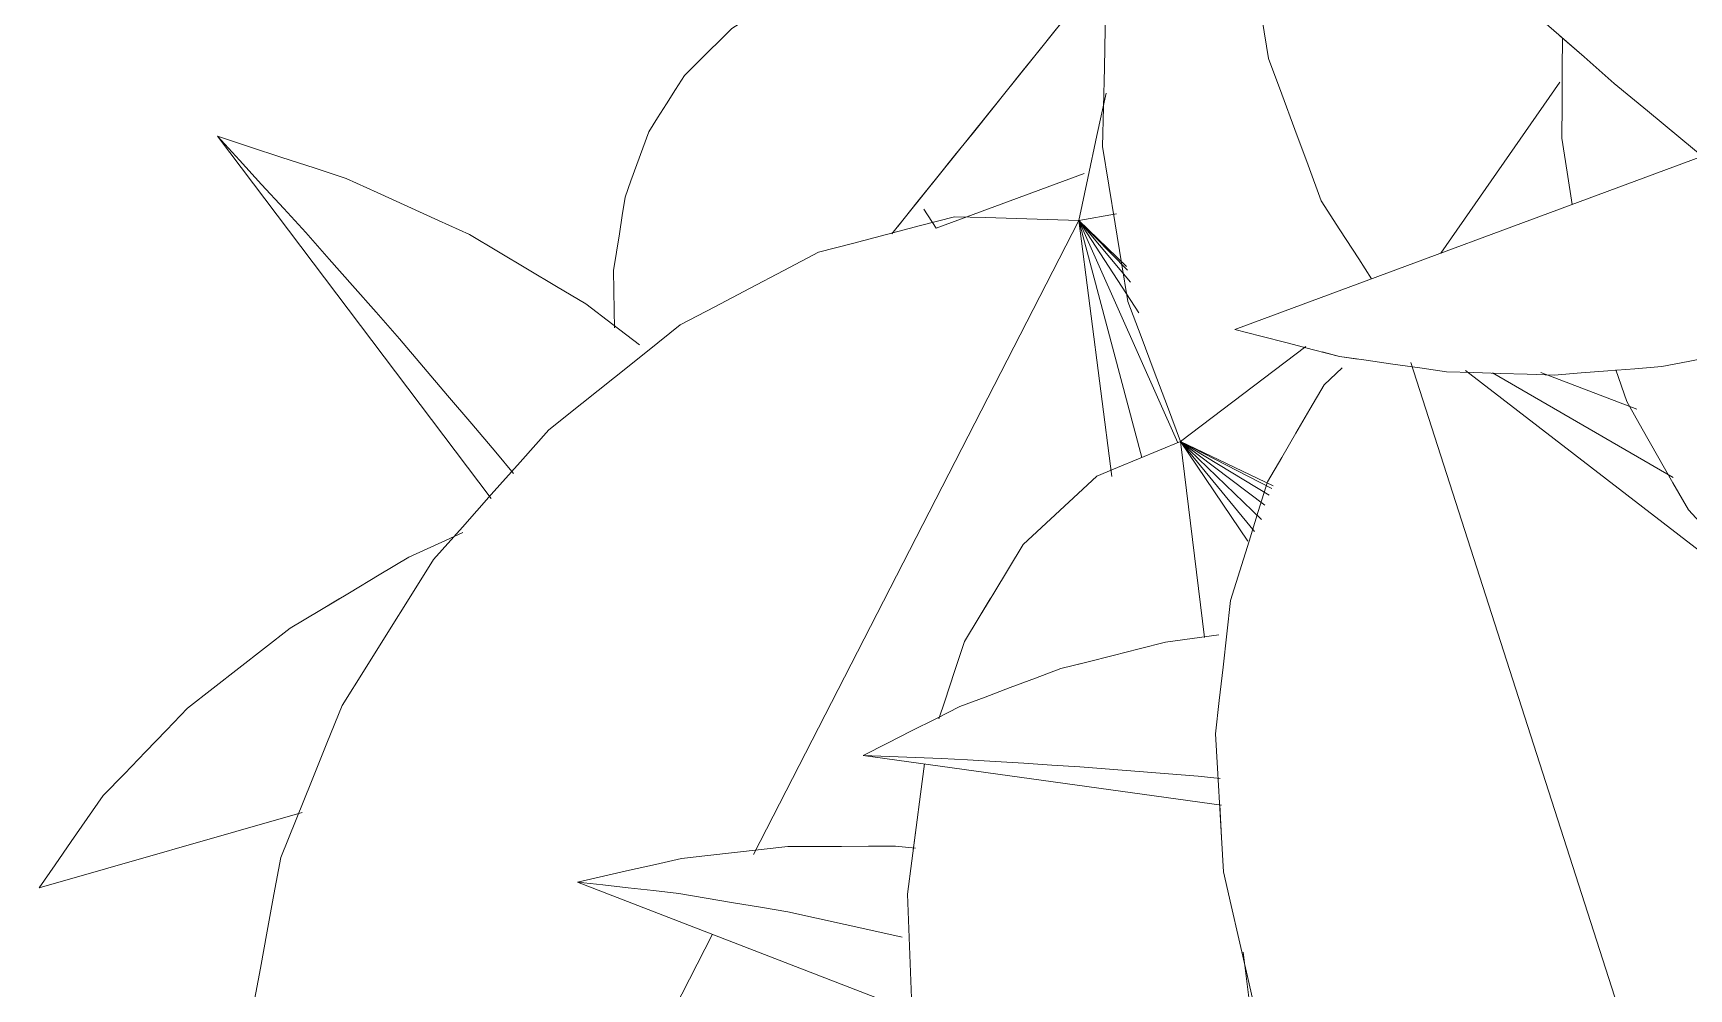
# Model space of a CAD drawing. Header units: metres. Extents: x -18.34 to -13.25, y -25.49 to -16.26.
# Drawn here: x -17.9095 to -17.8514, y -16.7099 to -16.6764 of the extents above; entities that cross this region are included whole.
import ezdxf

# ---------------------------------------------------------------- set-up
doc = ezdxf.new("R2010")
doc.units = ezdxf.units.M
doc.layers.add('Importações nas famílias', color=7, linetype='Continuous', lineweight=5)
doc.layers.add('Vegetação', color=7, linetype='Continuous', lineweight=5)

# ---------------------------------------------------------------- blocks, each defined once
blk = doc.blocks.new('Planta_pergolado_12200 - plantas pergolado_skp_Component_12-V34-Pavimento 02 - Executivo')
at = {"layer": 'Importações nas famílias', "color": 9}
for p, q in [((0.195547, 0.118843), (0.194761, 0.118953)), ((0.1724, 0.114648), (0.17181, 0.114312))]:
    blk.add_line(p, q, dxfattribs=at)
at = {"layer": 'Importações nas famílias', "color": 9, "flags": 128}
for points in [[(0.192036, 0.119336), (0.191149, 0.119361), (0.190263, 0.119387)], [(0.194669, 0.118966), (0.193791, 0.119089), (0.192913, 0.119213), (0.192036, 0.119336)], [(0.198984, 0.117965), (0.198125, 0.118184), (0.197265, 0.118404), (0.196406, 0.118623), (0.195547, 0.118843)], [(0.200647, 0.117338), (0.199815, 0.117651), (0.198984, 0.117965)]]:
    blk.add_lwpolyline(points, dxfattribs=at)
blk = doc.blocks.new('Planta_pergolado_12200 - plantas pergolado_skp_Component_17-V36-Pavimento 02 - Executivo')
at = {"layer": 'Importações nas famílias', "color": 9}
for p, q in [((0.185287, 0.127662), (0.185937, 0.127172)), ((0.18976, 0.12046), (0.190001, 0.119386))]:
    blk.add_line(p, q, dxfattribs=at)
at = {"layer": 'Importações nas famílias', "color": 9, "flags": 128}
for points in [[(0.186868, 0.143202), (0.186798, 0.141909), (0.186729, 0.140615), (0.18666, 0.139321), (0.186591, 0.138027)], [(0.186591, 0.138027), (0.186288, 0.13682), (0.185985, 0.135614), (0.185682, 0.134407), (0.185379, 0.1332)], [(0.185379, 0.1332), (0.184868, 0.132183), (0.184357, 0.131166)], [(0.185937, 0.127172), (0.186485, 0.126432), (0.187032, 0.125693), (0.18758, 0.124953), (0.188128, 0.124214)], [(0.188128, 0.124214), (0.188536, 0.123275), (0.188944, 0.122337), (0.189352, 0.121398), (0.18976, 0.12046)], [(0.190839, 0.113827), (0.190892, 0.11276), (0.190948, 0.111625)], [(0.190948, 0.111625), (0.190817, 0.110505), (0.190686, 0.109386), (0.190555, 0.108266), (0.190423, 0.107147)]]:
    blk.add_lwpolyline(points, dxfattribs=at)
blk = doc.blocks.new('Planta_pergolado_12200 - plantas pergolado_skp_Component_16-V37-Pavimento 02 - Executivo')
for name in ['Planta_pergolado_12200 - plantas pergolado_skp_Component_17-V36-Pavimento 02 - Executivo', 'Planta_pergolado_12200 - plantas pergolado_skp_Component_12-V34-Pavimento 02 - Executivo']:
    blk.add_blockref(name, (0, 0))
blk = doc.blocks.new('Planta_pergolado_12200 - plantas pergolado_skp_Component_12-V64-Pavimento 02 - Executivo')
at = {"layer": 'Importações nas famílias', "color": 9}
for p, q in [((0.20231, 0.116711), (0.190776, 0.113812)), ((0.1724, 0.114648), (0.17181, 0.114312)), ((0.190728, 0.114691), (0.19144, 0.114839))]:
    blk.add_line(p, q, dxfattribs=at)
at = {"layer": 'Importações nas famílias', "color": 9, "flags": 128}
for points in [[(0.192036, 0.119336), (0.191149, 0.119361), (0.190263, 0.119387)], [(0.195547, 0.118843), (0.194669, 0.118966), (0.193791, 0.119089), (0.192913, 0.119213), (0.192036, 0.119336)], [(0.198984, 0.117965), (0.198125, 0.118184), (0.197265, 0.118404), (0.196406, 0.118623), (0.195547, 0.118843)], [(0.20231, 0.116711), (0.201478, 0.117024), (0.200647, 0.117338), (0.199815, 0.117651), (0.198984, 0.117965)], [(0.198922, 0.116198), (0.199769, 0.116327), (0.200616, 0.116455), (0.201463, 0.116583), (0.20231, 0.116711)], [(0.19527, 0.11557), (0.196183, 0.115727), (0.197096, 0.115884), (0.198009, 0.116041), (0.198922, 0.116198)], [(0.19144, 0.114839), (0.192398, 0.115022), (0.193355, 0.115204), (0.194313, 0.115387), (0.19527, 0.11557)]]:
    blk.add_lwpolyline(points, dxfattribs=at)
blk = doc.blocks.new('Planta_pergolado_12200 - plantas pergolado_skp_Component_17-V66-Pavimento 02 - Executivo')
at = {"layer": 'Importações nas famílias', "color": 9}
for p, q in [((0.177159, 0.136226), (0.181655, 0.131063)), ((0.177523, 0.100853), (0.183019, 0.127593)), ((0.185287, 0.127662), (0.185937, 0.127172)), ((0.173776, 0.11996), (0.181266, 0.127147)), ((0.174857, 0.122913), (0.180394, 0.126975)), ((0.178806, 0.126812), (0.175808, 0.125276))]:
    blk.add_line(p, q, dxfattribs=at)
at = {"layer": 'Importações nas famílias', "color": 9, "flags": 128}
for points in [[(0.186868, 0.143202), (0.186798, 0.141909), (0.186729, 0.140615), (0.18666, 0.139321), (0.186591, 0.138027)], [(0.186591, 0.138027), (0.186288, 0.13682), (0.185985, 0.135614), (0.185682, 0.134407), (0.185379, 0.1332)], [(0.185379, 0.1332), (0.184868, 0.132183), (0.184357, 0.131166), (0.184008, 0.130472)], [(0.185937, 0.127172), (0.186485, 0.126432), (0.187032, 0.125693), (0.18758, 0.124953), (0.188128, 0.124214)], [(0.188128, 0.124214), (0.188536, 0.123275), (0.188944, 0.122337), (0.189352, 0.121398), (0.18976, 0.12046)], [(0.18976, 0.12046), (0.190001, 0.119386), (0.190241, 0.118313), (0.190482, 0.117239), (0.190722, 0.116166)], [(0.190722, 0.116166), (0.190779, 0.115031), (0.190835, 0.113896), (0.190892, 0.11276), (0.190948, 0.111625)], [(0.190948, 0.111625), (0.190817, 0.110505), (0.190686, 0.109386), (0.190555, 0.108266), (0.190423, 0.107147)]]:
    blk.add_lwpolyline(points, dxfattribs=at)
blk = doc.blocks.new('Planta_pergolado_12200 - plantas pergolado_skp_Component_16-V67-Pavimento 02 - Executivo')
for name in ['Planta_pergolado_12200 - plantas pergolado_skp_Component_17-V66-Pavimento 02 - Executivo', 'Planta_pergolado_12200 - plantas pergolado_skp_Component_12-V64-Pavimento 02 - Executivo']:
    blk.add_blockref(name, (0, 0))
blk = doc.blocks.new('Planta_pergolado_12200 - plantas pergolado_skp_Component_12-V69-Pavimento 02 - Executivo')
at = {"layer": 'Importações nas famílias', "color": 9}
blk.add_line((0.201579, 0.11363), (0.200939, 0.113491), dxfattribs=at)
at = {"layer": 'Importações nas famílias', "color": 9, "flags": 128}
for points in [[(0.205101, 0.114003), (0.20422, 0.11391), (0.20334, 0.113817), (0.202459, 0.113723), (0.201579, 0.11363)], [(0.208621, 0.113989), (0.207741, 0.113992), (0.206861, 0.113996), (0.205981, 0.113999), (0.205101, 0.114003)], [(0.210361, 0.113788), (0.209491, 0.113889), (0.208621, 0.113989)]]:
    blk.add_lwpolyline(points, dxfattribs=at)
blk = doc.blocks.new('Planta_pergolado_12200 - plantas pergolado_skp_Component_17-V71-Pavimento 02 - Executivo')
at = {"layer": 'Importações nas famílias', "color": 9, "flags": 128}
for points in [[(0.191654, 0.14086), (0.191824, 0.139582), (0.191994, 0.138304), (0.192165, 0.137026), (0.192335, 0.135749)], [(0.192335, 0.135749), (0.192264, 0.13446), (0.192194, 0.133171), (0.192123, 0.131881), (0.192052, 0.130592)], [(0.192052, 0.130592), (0.191747, 0.129402), (0.191442, 0.128212)], [(0.192262, 0.125414), (0.192977, 0.125206), (0.193692, 0.124997)], [(0.193692, 0.124997), (0.194355, 0.124505), (0.195017, 0.124014), (0.19568, 0.123523), (0.196342, 0.123031)], [(0.196342, 0.123031), (0.196906, 0.122291), (0.197471, 0.12155)], [(0.197608, 0.12137), (0.198035, 0.12081), (0.198599, 0.12007)], [(0.198599, 0.12007), (0.199027, 0.119131), (0.199455, 0.118192), (0.199709, 0.117633)], [(0.200335, 0.116215), (0.200573, 0.11524), (0.200835, 0.114167), (0.201012, 0.113442)]]:
    blk.add_lwpolyline(points, dxfattribs=at)
blk = doc.blocks.new('Planta_pergolado_12200 - plantas pergolado_skp_Component_16-V72-Pavimento 02 - Executivo')
for name in ['Planta_pergolado_12200 - plantas pergolado_skp_Component_17-V71-Pavimento 02 - Executivo', 'Planta_pergolado_12200 - plantas pergolado_skp_Component_12-V69-Pavimento 02 - Executivo']:
    blk.add_blockref(name, (0, 0))
blk = doc.blocks.new('Planta_pergolado_12200 - plantas pergolado_skp_Component_12-V75-Pavimento 02 - Executivo')
at = {"layer": 'Importações nas famílias', "color": 9}
for p, q in [((0.201579, 0.11363), (0.200939, 0.113491)), ((0.212101, 0.113588), (0.201493, 0.108102))]:
    blk.add_line(p, q, dxfattribs=at)
at = {"layer": 'Importações nas famílias', "color": 9, "flags": 128}
for points in [[(0.205101, 0.114003), (0.20422, 0.11391), (0.20334, 0.113817), (0.202459, 0.113723), (0.201579, 0.11363)], [(0.208621, 0.113989), (0.207741, 0.113992), (0.206861, 0.113996), (0.205981, 0.113999), (0.205101, 0.114003)], [(0.212101, 0.113588), (0.211231, 0.113688), (0.210361, 0.113788), (0.209491, 0.113889), (0.208621, 0.113989)], [(0.208829, 0.112857), (0.209647, 0.11304), (0.210465, 0.113222), (0.211283, 0.113405), (0.212101, 0.113588)], [(0.205328, 0.111866), (0.206203, 0.112114), (0.207078, 0.112361), (0.207954, 0.112609), (0.208829, 0.112857)], [(0.201681, 0.110638), (0.202592, 0.110945), (0.203504, 0.111252), (0.204416, 0.111559), (0.205328, 0.111866)]]:
    blk.add_lwpolyline(points, dxfattribs=at)
blk = doc.blocks.new('Planta_pergolado_12200 - plantas pergolado_skp_Component_17-V77-Pavimento 02 - Executivo')
at = {"layer": 'Importações nas famílias', "color": 9}
for p, q in [((0.186398, 0.128488), (0.190831, 0.125832)), ((0.190831, 0.125832), (0.187962, 0.12406)), ((0.188013, 0.123971), (0.190831, 0.125832)), ((0.188128, 0.12377), (0.190831, 0.125832)), ((0.190831, 0.125832), (0.188303, 0.123462)), ((0.190831, 0.125832), (0.188456, 0.122996)), ((0.188728, 0.122628), (0.190831, 0.125832)), ((0.188984, 0.122341), (0.190831, 0.125832)), ((0.19074, 0.119347), (0.190831, 0.125832)), ((0.190341, 0.090997), (0.190593, 0.108936))]:
    blk.add_line(p, q, dxfattribs=at)
at = {"layer": 'Importações nas famílias', "color": 9, "flags": 128}
for points in [[(0.191654, 0.14086), (0.191824, 0.139582), (0.191994, 0.138304), (0.192165, 0.137026), (0.192335, 0.135749)], [(0.192335, 0.135749), (0.192264, 0.13446), (0.192194, 0.133171), (0.192123, 0.131881), (0.192052, 0.130592)], [(0.192052, 0.130592), (0.191747, 0.129402), (0.191442, 0.128212), (0.191136, 0.127022), (0.190831, 0.125832)], [(0.190831, 0.125832), (0.191546, 0.125623), (0.192262, 0.125414), (0.192977, 0.125206), (0.193692, 0.124997)], [(0.193692, 0.124997), (0.194355, 0.124505), (0.195017, 0.124014), (0.19568, 0.123523), (0.196342, 0.123031)], [(0.196342, 0.123031), (0.196906, 0.122291), (0.197471, 0.12155), (0.198035, 0.12081), (0.198599, 0.12007)], [(0.198599, 0.12007), (0.199027, 0.119131), (0.199455, 0.118192), (0.199709, 0.117633)], [(0.200335, 0.116215), (0.200573, 0.11524), (0.200835, 0.114167), (0.201097, 0.113093), (0.201359, 0.11202)], [(0.201359, 0.11202), (0.201438, 0.110885), (0.201516, 0.10975), (0.201595, 0.108615), (0.201674, 0.10748)]]:
    blk.add_lwpolyline(points, dxfattribs=at)
blk = doc.blocks.new('Planta_pergolado_12200 - plantas pergolado_skp_Component_16-V78-Pavimento 02 - Executivo')
for name in ['Planta_pergolado_12200 - plantas pergolado_skp_Component_17-V77-Pavimento 02 - Executivo', 'Planta_pergolado_12200 - plantas pergolado_skp_Component_12-V75-Pavimento 02 - Executivo']:
    blk.add_blockref(name, (0, 0))
blk = doc.blocks.new('Planta_pergolado_12200 - plantas pergolado_skp_Component_12-V15-Pavimento 02 - Executivo')
at = {"layer": 'Importações nas famílias', "color": 9}
for p, q in [((0.194713, 0.07914), (0.194664, 0.079575)), ((0.194664, 0.076098), (0.194713, 0.076533))]:
    blk.add_line(p, q, dxfattribs=at)
at = {"layer": 'Importações nas famílias', "color": 9, "flags": 128}
for points in [[(0.194078, 0.081294), (0.193836, 0.081714), (0.193593, 0.082134), (0.193351, 0.082555), (0.193109, 0.082975)], [(0.194664, 0.079575), (0.194518, 0.080005), (0.194371, 0.080435), (0.194225, 0.080864), (0.194078, 0.081294)], [(0.194078, 0.074379), (0.194225, 0.074809), (0.194371, 0.075238), (0.194518, 0.075668), (0.194664, 0.076098)], [(0.193109, 0.072698), (0.193351, 0.073118), (0.193593, 0.073538), (0.193836, 0.073959), (0.194078, 0.074379)], [(0.192149, 0.071537), (0.192438, 0.071886), (0.192773, 0.072292), (0.193109, 0.072698)]]:
    blk.add_lwpolyline(points, dxfattribs=at)
blk = doc.blocks.new('Planta_pergolado_12200 - plantas pergolado_skp_Component_12-V83-Pavimento 02 - Executivo')
at = {"layer": 'Importações nas famílias', "color": 9}
blk.add_line((0.194842, 0.054392), (0.194915, 0.053601), dxfattribs=at)
at = {"layer": 'Importações nas famílias', "color": 9, "flags": 128}
for points in [[(0.191887, 0.064873), (0.192159, 0.064331), (0.192584, 0.063482)], [(0.192584, 0.063482), (0.192898, 0.062633), (0.193212, 0.061784)], [(0.193322, 0.061487), (0.193526, 0.060934), (0.193841, 0.060085)], [(0.193841, 0.060085), (0.194036, 0.059255), (0.194232, 0.058425), (0.194428, 0.057595), (0.194624, 0.056765)], [(0.194624, 0.056765), (0.194696, 0.055974), (0.194769, 0.055183)], [(0.194915, 0.053601), (0.194863, 0.052867), (0.194811, 0.052134)]]:
    blk.add_lwpolyline(points, dxfattribs=at)
blk = doc.blocks.new('Planta_pergolado_12200 - plantas pergolado_skp_Component_12-V84-Pavimento 02 - Executivo')
at = {"layer": 'Importações nas famílias', "color": 9}
for p, q in [((0.188904, 0.089347), (0.189317, 0.089065)), ((0.189317, 0.089065), (0.189761, 0.088671))]:
    blk.add_line(p, q, dxfattribs=at)
at = {"layer": 'Importações nas famílias', "color": 9, "flags": 128}
blk.add_lwpolyline([(0.190204, 0.088276), (0.190647, 0.087881), (0.19102, 0.087549)], dxfattribs=at)
blk = doc.blocks.new('Planta_pergolado_12200 - plantas pergolado_skp_Component_17-V85-Pavimento 02 - Executivo')
at = {"layer": 'Importações nas famílias', "color": 9}
for p, q in [((0.190735, 0.090477), (0.190709, 0.091103)), ((0.190804, 0.089573), (0.190735, 0.090477)), ((0.193764, 0.090477), (0.193695, 0.089573)), ((0.193124, 0.08409), (0.193019, 0.083654))]:
    blk.add_line(p, q, dxfattribs=at)
at = {"layer": 'Importações nas famílias', "color": 9, "flags": 128}
for points in [[(0.193844, 0.092388), (0.193808, 0.091529), (0.193764, 0.090477)], [(0.190943, 0.087766), (0.190874, 0.08867), (0.190809, 0.089516)], [(0.193676, 0.089333), (0.193625, 0.08867), (0.193556, 0.087766), (0.193486, 0.086863)], [(0.193486, 0.086863), (0.193396, 0.08617), (0.193305, 0.085477), (0.193215, 0.084783), (0.193124, 0.08409)]]:
    blk.add_lwpolyline(points, dxfattribs=at)
blk = doc.blocks.new('Planta_pergolado_12200 - plantas pergolado_skp_Component_16-V86-Pavimento 02 - Executivo')
for name in ['Planta_pergolado_12200 - plantas pergolado_skp_Component_17-V85-Pavimento 02 - Executivo', 'Planta_pergolado_12200 - plantas pergolado_skp_Component_12-V84-Pavimento 02 - Executivo', 'Planta_pergolado_12200 - plantas pergolado_skp_Component_12-V15-Pavimento 02 - Executivo', 'Planta_pergolado_12200 - plantas pergolado_skp_Component_12-V83-Pavimento 02 - Executivo']:
    blk.add_blockref(name, (0, 0))
blk = doc.blocks.new('Planta_pergolado_12200 - plantas pergolado_skp_Component_12-V92-Pavimento 02 - Executivo')
at = {"layer": 'Importações nas famílias', "color": 9}
for p, q in [((0.203403, 0.068928), (0.191869, 0.066029)), ((0.191821, 0.066908), (0.192533, 0.067056))]:
    blk.add_line(p, q, dxfattribs=at)
at = {"layer": 'Importações nas famílias', "color": 9, "flags": 128}
for points in [[(0.193129, 0.071553), (0.192242, 0.071578), (0.191356, 0.071604)], [(0.196639, 0.07106), (0.195762, 0.071183), (0.194884, 0.071306), (0.194006, 0.07143), (0.193129, 0.071553)], [(0.200077, 0.070182), (0.199218, 0.070401), (0.198358, 0.070621), (0.197499, 0.07084), (0.196639, 0.07106)], [(0.203403, 0.068928), (0.202571, 0.069241), (0.20174, 0.069555), (0.200908, 0.069868), (0.200077, 0.070182)], [(0.200015, 0.068415), (0.200862, 0.068544), (0.201709, 0.068672), (0.202556, 0.0688), (0.203403, 0.068928)], [(0.196363, 0.067786), (0.197276, 0.067944), (0.198189, 0.068101), (0.199102, 0.068258), (0.200015, 0.068415)], [(0.192533, 0.067056), (0.193491, 0.067239), (0.194448, 0.067421), (0.195405, 0.067604), (0.196363, 0.067786)]]:
    blk.add_lwpolyline(points, dxfattribs=at)
blk = doc.blocks.new('Planta_pergolado_12200 - plantas pergolado_skp_Component_17-V94-Pavimento 02 - Executivo')
at = {"layer": 'Importações nas famílias', "color": 9}
for p, q in [((0.18377, 0.082106), (0.184429, 0.08135)), ((0.184429, 0.08135), (0.178759, 0.078445)), ((0.179249, 0.07755), (0.184429, 0.08135)), ((0.179554, 0.076672), (0.184429, 0.08135)), ((0.180671, 0.06307), (0.184429, 0.08135)), ((0.184429, 0.08135), (0.181693, 0.080454)), ((0.18236, 0.080945), (0.184429, 0.08135)), ((0.182618, 0.081135), (0.184429, 0.08135)), ((0.184429, 0.08135), (0.182699, 0.081194)), ((0.177606, 0.048161), (0.180198, 0.060769))]:
    blk.add_line(p, q, dxfattribs=at)
at = {"layer": 'Importações nas famílias', "color": 9, "flags": 128}
for points in [[(0.185961, 0.0844), (0.18545, 0.083383), (0.18494, 0.082366), (0.184429, 0.08135)], [(0.184429, 0.08135), (0.185079, 0.080859), (0.185729, 0.080369), (0.186379, 0.079879), (0.18703, 0.079389)], [(0.18703, 0.079389), (0.187578, 0.078649), (0.188125, 0.07791), (0.188673, 0.07717), (0.189221, 0.07643)], [(0.189221, 0.07643), (0.189629, 0.075492), (0.190037, 0.074554), (0.190445, 0.073615), (0.190853, 0.072677)], [(0.190853, 0.072677), (0.191094, 0.071603), (0.191334, 0.07053), (0.191575, 0.069456), (0.191815, 0.068383)], [(0.191815, 0.068383), (0.191872, 0.067248), (0.191928, 0.066113), (0.191985, 0.064977), (0.192041, 0.063842)], [(0.192041, 0.063842), (0.19191, 0.062722), (0.191779, 0.061603), (0.191647, 0.060483), (0.191516, 0.059363)], [(0.191516, 0.059363), (0.191206, 0.058336), (0.190896, 0.057308), (0.190586, 0.05628), (0.190275, 0.055252)], [(0.190275, 0.055252), (0.189808, 0.054386), (0.18934, 0.05352), (0.188872, 0.052655), (0.188404, 0.051789)]]:
    blk.add_lwpolyline(points, dxfattribs=at)
blk = doc.blocks.new('Planta_pergolado_12200 - plantas pergolado_skp_Component_16-V95-Pavimento 02 - Executivo')
for name in ['Planta_pergolado_12200 - plantas pergolado_skp_Component_17-V94-Pavimento 02 - Executivo', 'Planta_pergolado_12200 - plantas pergolado_skp_Component_12-V92-Pavimento 02 - Executivo']:
    blk.add_blockref(name, (0, 0))
blk = doc.blocks.new('Planta_pergolado_12200 - plantas pergolado_skp_Component_12-V96-Pavimento 02 - Executivo')
at = {"layer": 'Importações nas famílias', "color": 9}
for p, q in [((0.188028, 0.07801), (0.188028, 0.087484)), ((0.188028, 0.087376), (0.188028, 0.086975)), ((0.188028, 0.079115), (0.188028, 0.078258))]:
    blk.add_line(p, q, dxfattribs=at)
at = {"layer": 'Importações nas famílias', "color": 9, "flags": 128}
for points in [[(0.190066, 0.086147), (0.189557, 0.086511), (0.189047, 0.086875), (0.188537, 0.087239), (0.188028, 0.087603)], [(0.188028, 0.086975), (0.188028, 0.086438), (0.188028, 0.085902), (0.188028, 0.085365), (0.188028, 0.084828)], [(0.191766, 0.084599), (0.191341, 0.084986), (0.190916, 0.085373), (0.190491, 0.08576), (0.190066, 0.086147)], [(0.188028, 0.084828), (0.188028, 0.084168), (0.188028, 0.083508), (0.188028, 0.082848), (0.188028, 0.082188)], [(0.193109, 0.082975), (0.192773, 0.083381), (0.192438, 0.083787), (0.192102, 0.084193), (0.191766, 0.084599)], [(0.194078, 0.081294), (0.193836, 0.081714), (0.193593, 0.082134), (0.193351, 0.082555), (0.193109, 0.082975)], [(0.188028, 0.082188), (0.188028, 0.08142), (0.188028, 0.080652), (0.188028, 0.079884), (0.188028, 0.079115)], [(0.194664, 0.079575), (0.194518, 0.080005), (0.194371, 0.080435), (0.194225, 0.080864), (0.194078, 0.081294)], [(0.19486, 0.077836), (0.194811, 0.078271), (0.194762, 0.078706), (0.194713, 0.07914), (0.194664, 0.079575)], [(0.194664, 0.076098), (0.194713, 0.076533), (0.194762, 0.076967), (0.194811, 0.077402), (0.19486, 0.077836)], [(0.194078, 0.074379), (0.194225, 0.074809), (0.194371, 0.075238), (0.194518, 0.075668), (0.194664, 0.076098)], [(0.193109, 0.072698), (0.193351, 0.073118), (0.193593, 0.073538), (0.193836, 0.073959), (0.194078, 0.074379)], [(0.192149, 0.071537), (0.192438, 0.071886), (0.192773, 0.072292), (0.193109, 0.072698)]]:
    blk.add_lwpolyline(points, dxfattribs=at)
blk = doc.blocks.new('Planta_pergolado_12200 - plantas pergolado_skp_Component_12-V97-Pavimento 02 - Executivo')
at = {"layer": 'Importações nas famílias', "color": 9}
blk.add_line((0.194707, 0.050667), (0.190574, 0.056524), dxfattribs=at)
at = {"layer": 'Importações nas famílias', "color": 9, "flags": 128}
for points in [[(0.191887, 0.064873), (0.192159, 0.064331), (0.192584, 0.063482)], [(0.192584, 0.063482), (0.192898, 0.062633), (0.193212, 0.061784), (0.193526, 0.060934), (0.193841, 0.060085)], [(0.193841, 0.060085), (0.194036, 0.059255), (0.194232, 0.058425), (0.194428, 0.057595), (0.194624, 0.056765)], [(0.194624, 0.056765), (0.194696, 0.055974), (0.194769, 0.055183), (0.194842, 0.054392), (0.194915, 0.053601)], [(0.194915, 0.053601), (0.194863, 0.052867), (0.194811, 0.052134), (0.194759, 0.0514), (0.194707, 0.050667)]]:
    blk.add_lwpolyline(points, dxfattribs=at)
blk = doc.blocks.new('Planta_pergolado_12200 - plantas pergolado_skp_Component_12-V98-Pavimento 02 - Executivo')
at = {"layer": 'Importações nas famílias', "color": 9}
for p, q in [((0.188904, 0.089347), (0.189317, 0.089065)), ((0.187216, 0.078849), (0.185087, 0.082401)), ((0.18778, 0.079038), (0.187216, 0.078849))]:
    blk.add_line(p, q, dxfattribs=at)
at = {"layer": 'Importações nas famílias', "color": 9, "flags": 128}
blk.add_lwpolyline([(0.189317, 0.089065), (0.189761, 0.088671), (0.190204, 0.088276), (0.190647, 0.087881), (0.19102, 0.087549)], dxfattribs=at)
blk = doc.blocks.new('Planta_pergolado_12200 - plantas pergolado_skp_Component_17-V99-Pavimento 02 - Executivo')
at = {"layer": 'Importações nas famílias', "color": 9}
blk.add_line((0.190735, 0.090477), (0.190709, 0.091103), dxfattribs=at)
at = {"layer": 'Importações nas famílias', "color": 9, "flags": 128}
for points in [[(0.193844, 0.092388), (0.193808, 0.091529), (0.193764, 0.090477)], [(0.191013, 0.086863), (0.190943, 0.087766), (0.190874, 0.08867), (0.190804, 0.089573), (0.190735, 0.090477)], [(0.193764, 0.090477), (0.193695, 0.089573), (0.193625, 0.08867), (0.193556, 0.087766), (0.193486, 0.086863)], [(0.191194, 0.085477), (0.191103, 0.08617), (0.191013, 0.086863)], [(0.193486, 0.086863), (0.193396, 0.08617), (0.193305, 0.085477), (0.193215, 0.084783), (0.193124, 0.08409)], [(0.193124, 0.08409), (0.193019, 0.083654), (0.192913, 0.083219)]]:
    blk.add_lwpolyline(points, dxfattribs=at)
blk = doc.blocks.new('Planta_pergolado_12200 - plantas pergolado_skp_Component_16-V100-Pavimento 02 - Executivo')
for name in ['Planta_pergolado_12200 - plantas pergolado_skp_Component_17-V99-Pavimento 02 - Executivo', 'Planta_pergolado_12200 - plantas pergolado_skp_Component_12-V98-Pavimento 02 - Executivo', 'Planta_pergolado_12200 - plantas pergolado_skp_Component_12-V96-Pavimento 02 - Executivo', 'Planta_pergolado_12200 - plantas pergolado_skp_Component_12-V97-Pavimento 02 - Executivo']:
    blk.add_blockref(name, (0, 0))
blk = doc.blocks.new('Planta_pergolado_12200 - plantas pergolado_skp_-V103-Pavimento 02 - Executivo')
for name in ['Planta_pergolado_12200 - plantas pergolado_skp_Component_16-V100-Pavimento 02 - Executivo', 'Planta_pergolado_12200 - plantas pergolado_skp_Component_16-V86-Pavimento 02 - Executivo', 'Planta_pergolado_12200 - plantas pergolado_skp_Component_16-V95-Pavimento 02 - Executivo']:
    blk.add_blockref(name, (0, 0))
blk = doc.blocks.new('Planta_pergolado_12200 - plantas pergolado_skp_-3067427-Pavimento 02 - Executivo')
at = {"xscale": 1.254472261797389, "yscale": 1.254472261797389, "zscale": 1.254472261797389, "rotation": 44.99999999999149}
blk.add_blockref('Planta_pergolado_12200 - plantas pergolado_skp_-V103-Pavimento 02 - Executivo', (0.101937, -0.102346), dxfattribs=at)
for name in ['Planta_pergolado_12200 - plantas pergolado_skp_Component_16-V78-Pavimento 02 - Executivo', 'Planta_pergolado_12200 - plantas pergolado_skp_Component_16-V37-Pavimento 02 - Executivo', 'Planta_pergolado_12200 - plantas pergolado_skp_Component_16-V67-Pavimento 02 - Executivo', 'Planta_pergolado_12200 - plantas pergolado_skp_Component_16-V72-Pavimento 02 - Executivo']:
    blk.add_blockref(name, (0, 0))
blk = doc.blocks.new('Planta_pergolado_12200 - plantas pergolado_skp_-3067432-Pavimento 02 - Executivo')
at = {"rotation": 89.9999999999999}
blk.add_blockref('Planta_pergolado_12200 - plantas pergolado_skp_-3067427-Pavimento 02 - Executivo', (0.274037, 0.01573), dxfattribs=at)
blk = doc.blocks.new('Planta_pergolado_12200 - plantas pergolado_skp_Component_12-V313-Pavimento 02 - Executivo')
at = {"layer": 'Importações nas famílias', "color": 9}
for p, q in [((0.203254, 0.160362), (0.187361, 0.156366)), ((0.18008, 0.154536), (0.17698, 0.153757))]:
    blk.add_line(p, q, dxfattribs=at)
at = {"layer": 'Importações nas famílias', "color": 9, "flags": 128}
for points in [[(0.185895, 0.1628), (0.185021, 0.16263), (0.184147, 0.162461)], [(0.189435, 0.163089), (0.18855, 0.163017), (0.187665, 0.162944), (0.18678, 0.162872), (0.185895, 0.1628)], [(0.19298, 0.162987), (0.192094, 0.163012), (0.191208, 0.163038), (0.190321, 0.163064), (0.189435, 0.163089)], [(0.196491, 0.162494), (0.195613, 0.162617), (0.194736, 0.16274), (0.193858, 0.162863), (0.19298, 0.162987)], [(0.199928, 0.161615), (0.199069, 0.161835), (0.19821, 0.162055), (0.19735, 0.162274), (0.196491, 0.162494)], [(0.203254, 0.160362), (0.202423, 0.160675), (0.201591, 0.160989), (0.20076, 0.161302), (0.199928, 0.161615)], [(0.174884, 0.159174), (0.174128, 0.158744), (0.173344, 0.158299), (0.172561, 0.157853)], [(0.172561, 0.157853), (0.171825, 0.157325), (0.17109, 0.156796), (0.170355, 0.156267)]]:
    blk.add_lwpolyline(points, dxfattribs=at)
blk = doc.blocks.new('Planta_pergolado_12200 - plantas pergolado_skp_Component_17-V315-Pavimento 02 - Executivo')
at = {"layer": 'Importações nas famílias', "color": 9}
blk.add_line((0.190705, 0.164111), (0.190945, 0.163037), dxfattribs=at)
at = {"layer": 'Importações nas famílias', "color": 9, "flags": 128}
for points in [[(0.186881, 0.170823), (0.187429, 0.170083), (0.187977, 0.169343), (0.188525, 0.168604), (0.189073, 0.167864)], [(0.189073, 0.167864), (0.189481, 0.166926), (0.189889, 0.165987), (0.190297, 0.165049), (0.190705, 0.164111)], [(0.191783, 0.157478), (0.191836, 0.156411), (0.191893, 0.155276)], [(0.191893, 0.155276), (0.191762, 0.154156), (0.19163, 0.153037), (0.191509, 0.152007)]]:
    blk.add_lwpolyline(points, dxfattribs=at)
blk = doc.blocks.new('Planta_pergolado_12200 - plantas pergolado_skp_Component_16-V316-Pavimento 02 - Executivo')
for name in ['Planta_pergolado_12200 - plantas pergolado_skp_Component_17-V315-Pavimento 02 - Executivo', 'Planta_pergolado_12200 - plantas pergolado_skp_Component_12-V313-Pavimento 02 - Executivo']:
    blk.add_blockref(name, (0, 0))
blk = doc.blocks.new('Planta_pergolado_12200 - plantas pergolado_skp_Component_12-V332-Pavimento 02 - Executivo')
at = {"layer": 'Importações nas famílias', "color": 9}
for p, q in [((0.200484, 0.161406), (0.199928, 0.161615)), ((0.201591, 0.160989), (0.20076, 0.161302)), ((0.173344, 0.158299), (0.172754, 0.157963))]:
    blk.add_line(p, q, dxfattribs=at)
at = {"layer": 'Importações nas famílias', "color": 9, "flags": 128}
for points in [[(0.19298, 0.162987), (0.192094, 0.163012), (0.191208, 0.163038)], [(0.196491, 0.162494), (0.195613, 0.162617), (0.194736, 0.16274), (0.193858, 0.162863), (0.19298, 0.162987)], [(0.199928, 0.161615), (0.199069, 0.161835), (0.19821, 0.162055), (0.19735, 0.162274), (0.196491, 0.162494)]]:
    blk.add_lwpolyline(points, dxfattribs=at)
blk = doc.blocks.new('Planta_pergolado_12200 - plantas pergolado_skp_Component_17-V333-Pavimento 02 - Executivo')
at = {"layer": 'Importações nas famílias', "color": 9}
blk.add_line((0.190705, 0.164111), (0.190945, 0.163037), dxfattribs=at)
at = {"layer": 'Importações nas famílias', "color": 9, "flags": 128}
for points in [[(0.186881, 0.170823), (0.187429, 0.170083), (0.187977, 0.169343), (0.188525, 0.168604), (0.189073, 0.167864)], [(0.189073, 0.167864), (0.189481, 0.166926), (0.189889, 0.165987), (0.190297, 0.165049), (0.190705, 0.164111)], [(0.191783, 0.157478), (0.191836, 0.156411), (0.191893, 0.155276)], [(0.191893, 0.155276), (0.191762, 0.154156), (0.19163, 0.153037), (0.191509, 0.152007)]]:
    blk.add_lwpolyline(points, dxfattribs=at)
blk = doc.blocks.new('Planta_pergolado_12200 - plantas pergolado_skp_Component_16-V334-Pavimento 02 - Executivo')
for name in ['Planta_pergolado_12200 - plantas pergolado_skp_Component_17-V333-Pavimento 02 - Executivo', 'Planta_pergolado_12200 - plantas pergolado_skp_Component_12-V332-Pavimento 02 - Executivo']:
    blk.add_blockref(name, (0, 0))
blk = doc.blocks.new('Planta_pergolado_12200 - plantas pergolado_skp_Component_12-V270-Pavimento 02 - Executivo')
at = {"layer": 'Importações nas famílias', "color": 9}
blk.add_line((0.187216, 0.078849), (0.177637, 0.094829), dxfattribs=at)
at = {"layer": 'Importações nas famílias', "color": 9, "flags": 128}
for points in [[(0.178733, 0.095513), (0.178459, 0.095342), (0.178185, 0.095171), (0.177911, 0.095), (0.177637, 0.094829)], [(0.179811, 0.095809), (0.179542, 0.095735), (0.179272, 0.095661), (0.179003, 0.095587), (0.178733, 0.095513)], [(0.180859, 0.095715), (0.180597, 0.095739), (0.180335, 0.095762), (0.180073, 0.095786), (0.179811, 0.095809)], [(0.181864, 0.095232), (0.181613, 0.095353), (0.181362, 0.095474), (0.18111, 0.095594), (0.180859, 0.095715)], [(0.182817, 0.094364), (0.182579, 0.094581), (0.182341, 0.094798), (0.182103, 0.095015), (0.181864, 0.095232)], [(0.183707, 0.093122), (0.183484, 0.093433), (0.183262, 0.093743), (0.18304, 0.094054), (0.182817, 0.094364)], [(0.184522, 0.09152), (0.184318, 0.091921), (0.184114, 0.092321), (0.18391, 0.092722), (0.183707, 0.093122)], [(0.184272, 0.092129), (0.18496, 0.091753), (0.185649, 0.091377), (0.186338, 0.091001), (0.187027, 0.090625)], [(0.185256, 0.089575), (0.185072, 0.090061), (0.184889, 0.090547), (0.184706, 0.091034), (0.184522, 0.09152)], [(0.187027, 0.090625), (0.187599, 0.090235), (0.188172, 0.089845), (0.188745, 0.089455), (0.189317, 0.089065)], [(0.185898, 0.087308), (0.185738, 0.087875), (0.185577, 0.088441), (0.185416, 0.089008), (0.185256, 0.089575)], [(0.189317, 0.089065), (0.189761, 0.088671), (0.190204, 0.088276), (0.190647, 0.087881), (0.19109, 0.087487)], [(0.186443, 0.084745), (0.186307, 0.085386), (0.186171, 0.086027), (0.186035, 0.086667), (0.185898, 0.087308)], [(0.19109, 0.087487), (0.191394, 0.087096), (0.191697, 0.086706), (0.192, 0.086316), (0.192304, 0.085926)], [(0.192304, 0.085926), (0.19246, 0.085549), (0.192616, 0.085172), (0.192773, 0.084796), (0.192929, 0.084419)], [(0.186884, 0.081915), (0.186774, 0.082623), (0.186664, 0.08333), (0.186553, 0.084038), (0.186443, 0.084745)], [(0.192929, 0.084419), (0.192935, 0.084065), (0.19294, 0.08371), (0.192946, 0.083356), (0.192952, 0.083002)], [(0.192952, 0.083002), (0.192807, 0.082678), (0.192662, 0.082355), (0.192517, 0.082031), (0.192372, 0.081708)], [(0.187216, 0.078849), (0.187133, 0.079615), (0.18705, 0.080382), (0.186967, 0.081149), (0.186884, 0.081915)], [(0.192372, 0.081708), (0.192079, 0.081423), (0.191787, 0.081138), (0.191494, 0.080852), (0.191202, 0.080567)], [(0.191202, 0.080567), (0.190769, 0.080327), (0.190336, 0.080087), (0.189903, 0.079847), (0.18947, 0.079607)], [(0.18947, 0.079607), (0.188907, 0.079417), (0.188343, 0.079228), (0.18778, 0.079038), (0.187216, 0.078849)]]:
    blk.add_lwpolyline(points, dxfattribs=at)
blk = doc.blocks.new('Planta_pergolado_12200 - plantas pergolado_skp_Component_17-V360-Pavimento 02 - Executivo')
at = {"layer": 'Importações nas famílias', "color": 9, "flags": 128}
for points in [[(0.193999, 0.099201), (0.193984, 0.098072), (0.193969, 0.096943), (0.193954, 0.095814), (0.193939, 0.094685)], [(0.193939, 0.094685), (0.193895, 0.093633), (0.193852, 0.092581), (0.193808, 0.091529), (0.193764, 0.090477)]]:
    blk.add_lwpolyline(points, dxfattribs=at)
blk = doc.blocks.new('Planta_pergolado_12200 - plantas pergolado_skp_Component_16-V361-Pavimento 02 - Executivo')
for name in ['Planta_pergolado_12200 - plantas pergolado_skp_Component_17-V360-Pavimento 02 - Executivo', 'Planta_pergolado_12200 - plantas pergolado_skp_Component_12-V270-Pavimento 02 - Executivo']:
    blk.add_blockref(name, (0, 0))
blk = doc.blocks.new('Planta_pergolado_12200 - plantas pergolado_skp_Component_17-V377-Pavimento 02 - Executivo')
at = {"layer": 'Importações nas famílias', "color": 9, "flags": 128}
for points in [[(0.193968, 0.096874), (0.193954, 0.095814), (0.193939, 0.094685)], [(0.193939, 0.094685), (0.193895, 0.093633), (0.19386, 0.09279)]]:
    blk.add_lwpolyline(points, dxfattribs=at)
blk = doc.blocks.new('Planta_pergolado_12200 - plantas pergolado_skp_Component_16-V378-Pavimento 02 - Executivo')
blk.add_blockref('Planta_pergolado_12200 - plantas pergolado_skp_Component_17-V377-Pavimento 02 - Executivo', (0, 0))
blk = doc.blocks.new('Planta_pergolado_12200 - plantas pergolado_skp_-V383-Pavimento 02 - Executivo')
for name in ['Planta_pergolado_12200 - plantas pergolado_skp_Component_16-V361-Pavimento 02 - Executivo', 'Planta_pergolado_12200 - plantas pergolado_skp_Component_16-V378-Pavimento 02 - Executivo']:
    blk.add_blockref(name, (0, 0))
blk = doc.blocks.new('Planta_pergolado_12200 - plantas pergolado_skp_-V384-Pavimento 02 - Executivo')
at = {"xscale": 1.254472261797389, "yscale": 1.254472261797389, "zscale": 1.254472261797389, "rotation": 44.99999999999149}
blk.add_blockref('Planta_pergolado_12200 - plantas pergolado_skp_-V383-Pavimento 02 - Executivo', (0.101937, -0.102346), dxfattribs=at)
for name in ['Planta_pergolado_12200 - plantas pergolado_skp_Component_16-V316-Pavimento 02 - Executivo', 'Planta_pergolado_12200 - plantas pergolado_skp_Component_16-V334-Pavimento 02 - Executivo']:
    blk.add_blockref(name, (0, 0))
blk = doc.blocks.new('Planta_pergolado_12200 - plantas pergolado_skp_Component_12-V457-Pavimento 02 - Executivo')
at = {"layer": 'Importações nas famílias', "color": 9}
for p, q in [((0.199928, 0.161615), (0.199343, 0.161765)), ((0.200484, 0.161406), (0.199928, 0.161615)), ((0.201591, 0.160989), (0.20076, 0.161302))]:
    blk.add_line(p, q, dxfattribs=at)
blk = doc.blocks.new('Planta_pergolado_12200 - plantas pergolado_skp_Component_16-V459-Pavimento 02 - Executivo')
blk.add_blockref('Planta_pergolado_12200 - plantas pergolado_skp_Component_12-V457-Pavimento 02 - Executivo', (0, 0))
blk = doc.blocks.new('Planta_pergolado_12200 - plantas pergolado_skp_-V492-Pavimento 02 - Executivo')
blk.add_blockref('Planta_pergolado_12200 - plantas pergolado_skp_Component_16-V459-Pavimento 02 - Executivo', (0, 0))
blk = doc.blocks.new('Planta_pergolado_12200 - plantas pergolado_skp_-3067454-Pavimento 02 - Executivo')
at = {"rotation": 89.9999999999999}
for name in ['Planta_pergolado_12200 - plantas pergolado_skp_-V384-Pavimento 02 - Executivo', 'Planta_pergolado_12200 - plantas pergolado_skp_-V492-Pavimento 02 - Executivo']:
    blk.add_blockref(name, (0.696245, 0.01573), dxfattribs=at)
blk = doc.blocks.new('Planta_pergolado_12200 - Planta_pergolado_12200-3067476-Pavimento 02 - Executivo')
at = {"xscale": 1.068436298615139, "yscale": 1.068436298615139, "zscale": -1.068436298615139, "rotation": 96.20000000000395}
blk.add_blockref('Planta_pergolado_12200 - plantas pergolado_skp_-3067454-Pavimento 02 - Executivo', (-0.073046, -0.337289), dxfattribs=at)
at = {"extrusion": (0, 0, -1), "xscale": 1.068436298615139, "yscale": 1.068436298615139, "zscale": -1.068436298615139, "rotation": 263.7999999999961}
blk.add_blockref('Planta_pergolado_12200 - plantas pergolado_skp_-3067432-Pavimento 02 - Executivo', (0.167087, 0.38397), dxfattribs=at)

msp = doc.modelspace()

# ---------------------------------------------------------------- block references
at = {"layer": 'Vegetação', "color": 9}
msp.add_blockref('Planta_pergolado_12200 - Planta_pergolado_12200-3067476-Pavimento 02 - Executivo', (-17.499852, -16.893415), dxfattribs=at)

doc.saveas('drawing.dxf')
